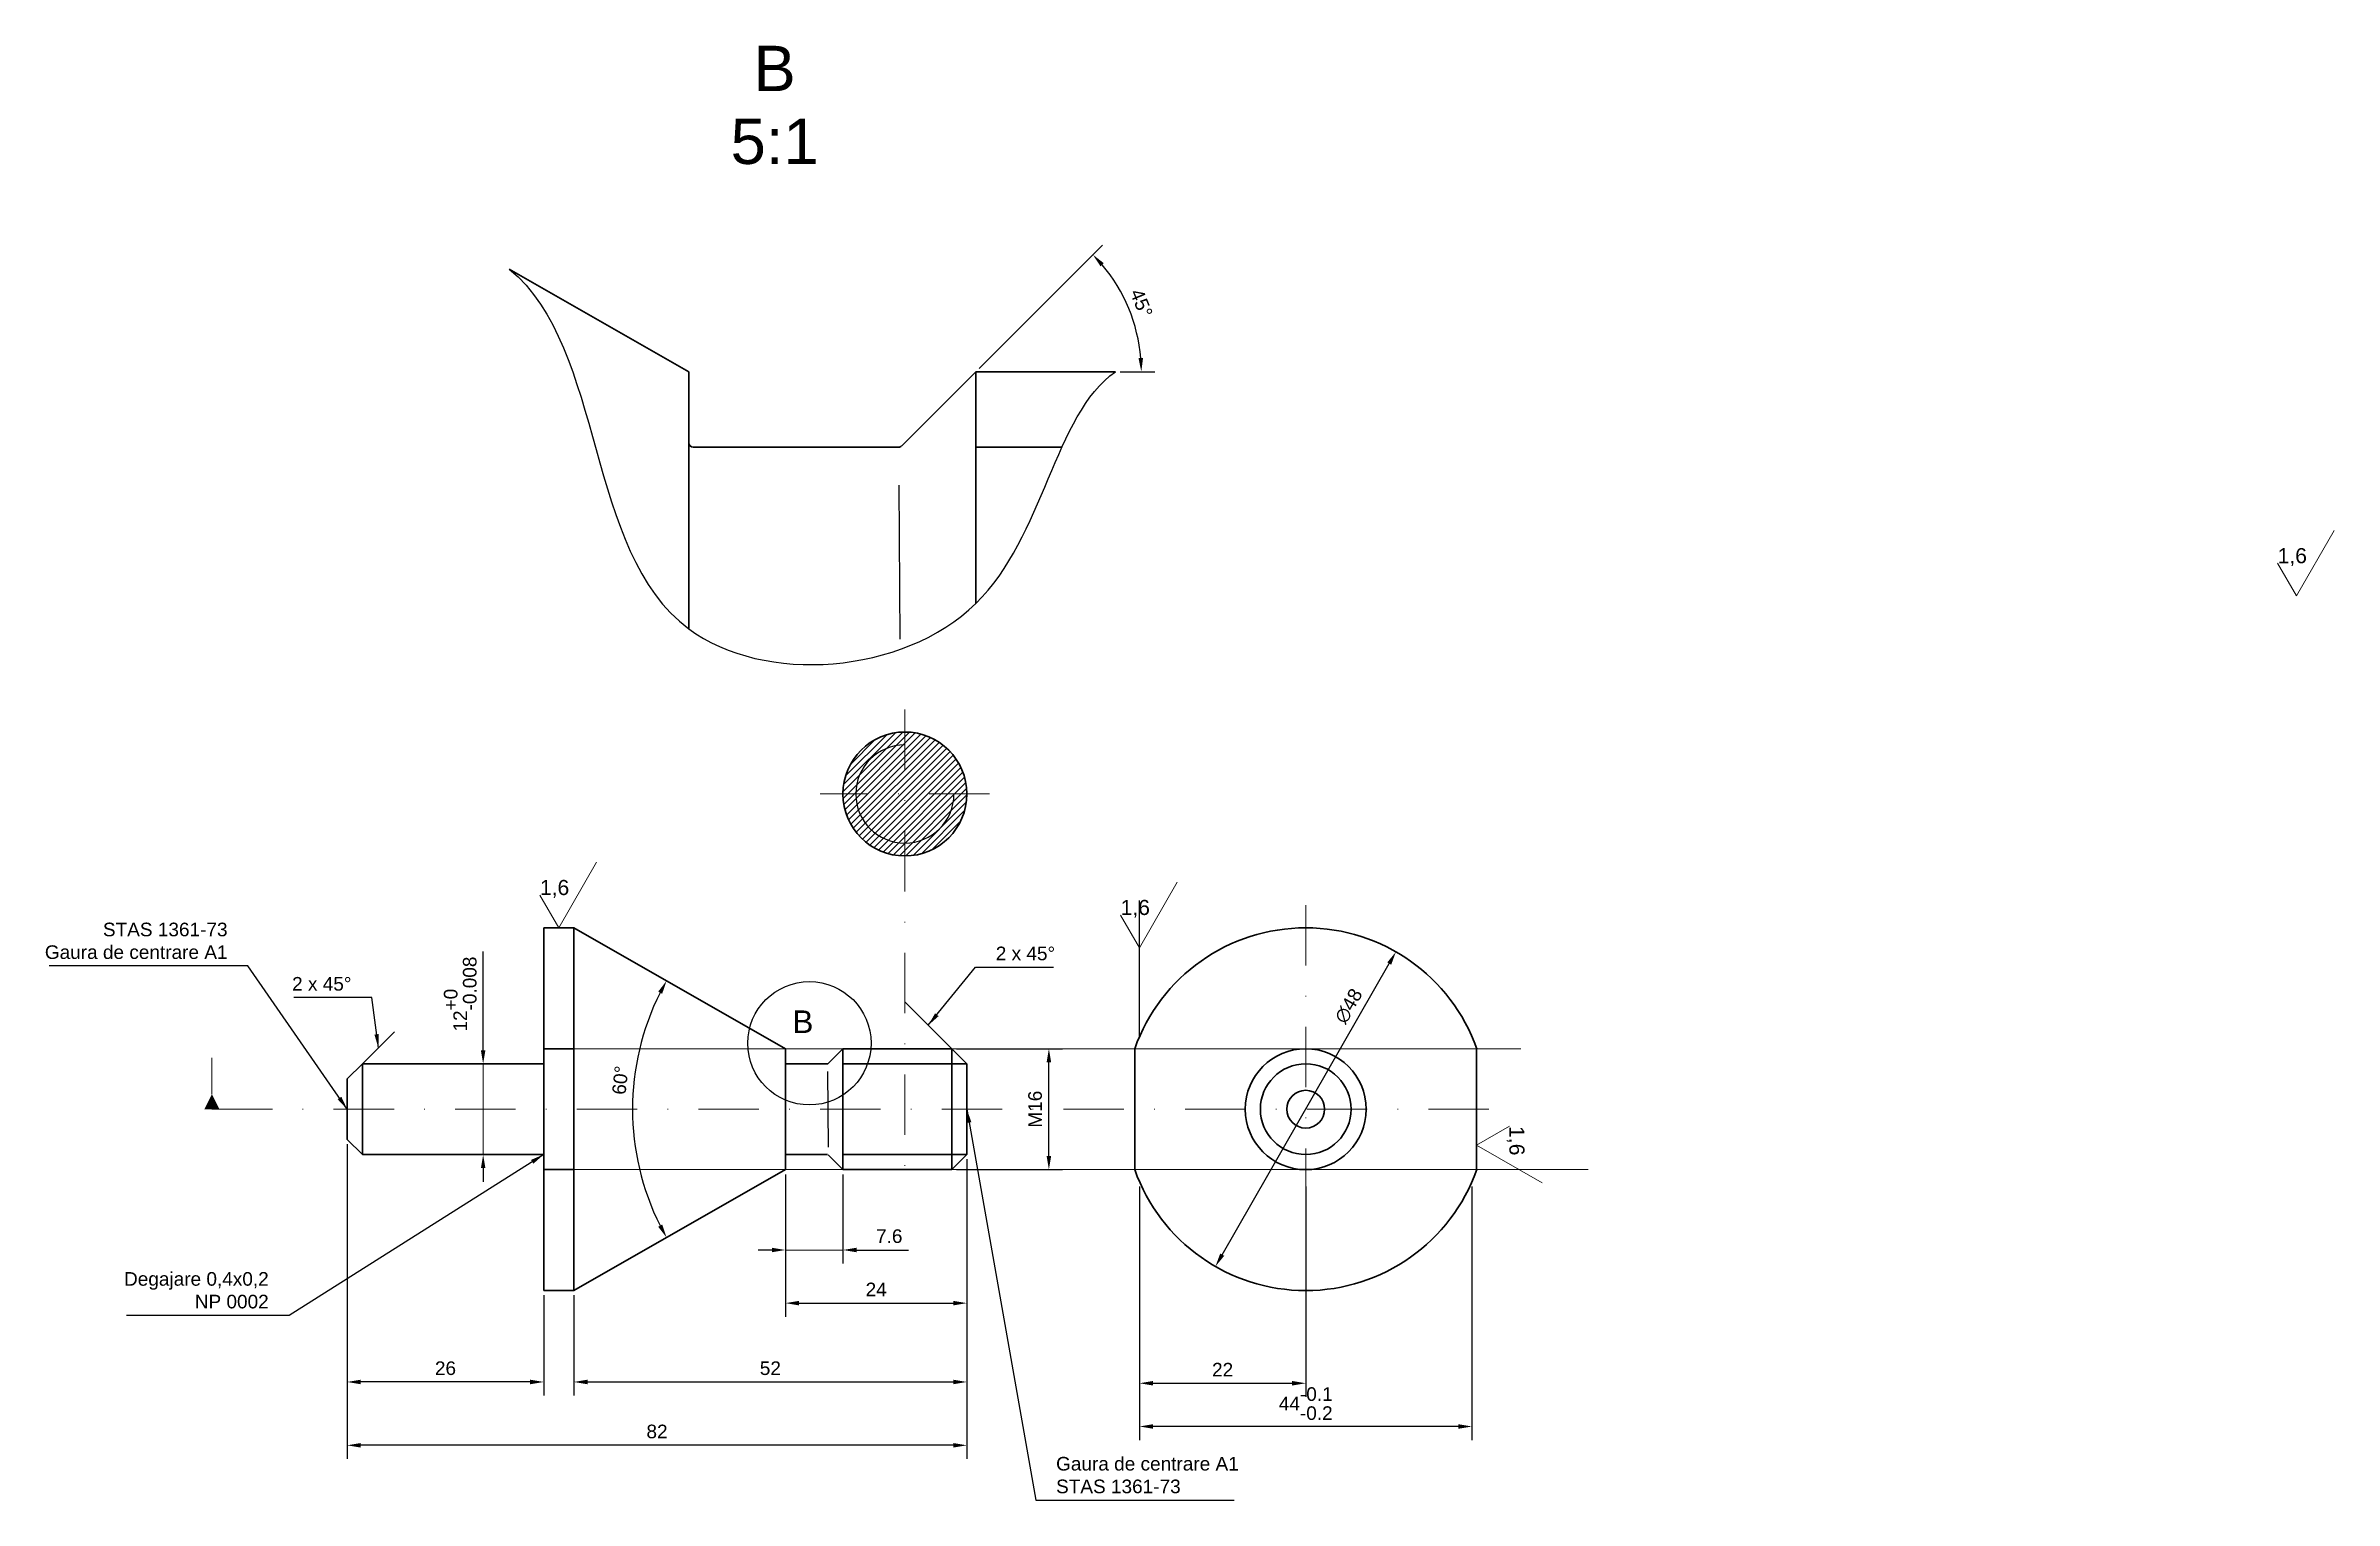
# Model space of a CAD drawing. Header units: inches. Extents: x 43 to 346, y 39 to 232.
import ezdxf
from ezdxf.enums import TextEntityAlignment as Align

# ---------------------------------------------------------------- set-up
doc = ezdxf.new("R2010")
doc.units = ezdxf.units.IN
doc.header["$LTSCALE"] = 8
doc.header["$MEASUREMENT"] = 0
doc.linetypes.add('DASHDOTX2', pattern=[2, 1, -0.5, 0, -0.5])
for name, color, linetype, lineweight in [('axe', 80, 'DASHDOTX2', 0), ('contur', 50, 'Continuous', 30), ('cote', 160, 'Continuous', 0)]:
    doc.layers.add(name, color=color, linetype=linetype, lineweight=lineweight)
doc.styles.get("Standard").update_dxf_attribs({"font": 'arial.ttf'})
doc.dimstyles.get("Standard").update_dxf_attribs({"dimscale": 10, "dimtxt": 0.18, "dimasz": 0.18, "dimexe": 0.18, "dimexo": 0.0625, "dimgap": 0.09, "dimtad": 1, "dimdec": 0, "dimzin": 0, "dimdsep": 46, "dimtxsty": 'Standard', "dimcen": 0.09, "dimadec": 0, "dimazin": 0, "dimtfac": 1, "dimtdec": 0, "dimtofl": 0, "dimtmove": 0, "dimatfit": 0, "dimfxl": 1, "dimtolj": 1, "dimtzin": 0, "dimarcsym": 0})

# ---------------------------------------------------------------- blocks, each defined once
blk = doc.blocks.new('*D2')
at = {"layer": 'cote', "color": 0, "lineweight": -2, "transparency": 16777216}
blk.add_arc((155.36, 91.08), 34.25, 153.2667, 206.7333, dxfattribs=at)
at = {"layer": 'cote', "color": 0, "transparency": 16777216}
for points in [[(124.51, 106.63), (125.04, 106.35), (125.63, 108.07)], [(125.04, 75.82), (124.51, 75.53), (125.63, 74.09)]]:
    blk.add_solid(points, dxfattribs=at)
at = {"layer": 'Defpoints', "color": 0, "transparency": 16777216}
for p in [(113.36, 115.08), (141.36, 99.08), (121.63, 85.19), (141.36, 83.08), (113.36, 67.08)]:
    blk.add_point(p, dxfattribs=at)
at = {"layer": 'cote', "color": 0, "transparency": 16777216, "insert": (119.5, 94.91), "char_height": 1.8, "attachment_point": 5, "rotation": 83.9055}
blk.add_mtext('\\A1;60%%d', dxfattribs=at)
blk = doc.blocks.new('*D3')
at = {"layer": 'cote', "color": 0, "lineweight": -2, "transparency": 16777216}
for p, q in [((83.36, 86.46), (83.36, 53.19)), ((109.36, 66.46), (109.36, 53.19)), ((107.56, 54.99), (85.16, 54.99))]:
    blk.add_line(p, q, dxfattribs=at)
at = {"layer": 'cote', "color": 0, "transparency": 16777216}
for points in [[(85.16, 55.29), (85.16, 54.69), (83.36, 54.99)], [(107.56, 55.29), (107.56, 54.69), (109.36, 54.99)]]:
    blk.add_solid(points, dxfattribs=at)
at = {"layer": 'Defpoints', "color": 0, "transparency": 16777216}
for p in [(83.36, 87.08), (109.36, 67.08), (83.36, 54.99)]:
    blk.add_point(p, dxfattribs=at)
at = {"layer": 'cote', "color": 0, "transparency": 16777216, "insert": (96.36, 56.8), "char_height": 1.8, "attachment_point": 5}
blk.add_mtext('\\A1;26', dxfattribs=at)
blk = doc.blocks.new('*D4')
at = {"layer": 'cote', "color": 0, "lineweight": -2, "transparency": 16777216}
for p, q in [((165.36, 84.46), (165.36, 53.19)), ((113.36, 66.46), (113.36, 53.19)), ((115.16, 54.99), (163.56, 54.99))]:
    blk.add_line(p, q, dxfattribs=at)
at = {"layer": 'cote', "color": 0, "transparency": 16777216}
for points in [[(115.16, 55.29), (115.16, 54.69), (113.36, 54.99)], [(163.56, 55.29), (163.56, 54.69), (165.36, 54.99)]]:
    blk.add_solid(points, dxfattribs=at)
at = {"layer": 'Defpoints', "color": 0, "transparency": 16777216}
for p in [(165.36, 85.08), (113.36, 67.08), (165.36, 54.99)]:
    blk.add_point(p, dxfattribs=at)
at = {"layer": 'cote', "color": 0, "transparency": 16777216, "insert": (139.36, 56.8), "char_height": 1.8, "attachment_point": 5}
blk.add_mtext('\\A1;52', dxfattribs=at)
blk = doc.blocks.new('*D5')
at = {"layer": 'cote', "color": 0, "lineweight": -2, "transparency": 16777216}
for p, q in [((83.36, 86.46), (83.36, 44.81)), ((165.36, 84.46), (165.36, 44.81)), ((163.56, 46.61), (85.16, 46.61))]:
    blk.add_line(p, q, dxfattribs=at)
at = {"layer": 'cote', "color": 0, "transparency": 16777216}
for points in [[(85.16, 46.91), (85.16, 46.31), (83.36, 46.61)], [(163.56, 46.91), (163.56, 46.31), (165.36, 46.61)]]:
    blk.add_solid(points, dxfattribs=at)
at = {"layer": 'Defpoints', "color": 0, "transparency": 16777216}
for p in [(83.36, 87.08), (165.36, 85.08), (83.36, 46.61)]:
    blk.add_point(p, dxfattribs=at)
at = {"layer": 'cote', "color": 0, "transparency": 16777216, "insert": (124.36, 48.43), "char_height": 1.8, "attachment_point": 5}
blk.add_mtext('\\A1;82', dxfattribs=at)
blk = doc.blocks.new('*D6')
at = {"layer": 'cote', "color": 0, "lineweight": -2, "transparency": 16777216}
for p, q in [((141.36, 82.46), (141.36, 63.62)), ((165.36, 84.46), (165.36, 63.62)), ((143.16, 65.42), (163.56, 65.42))]:
    blk.add_line(p, q, dxfattribs=at)
at = {"layer": 'cote', "color": 0, "transparency": 16777216}
for points in [[(143.16, 65.72), (143.16, 65.12), (141.36, 65.42)], [(163.56, 65.72), (163.56, 65.12), (165.36, 65.42)]]:
    blk.add_solid(points, dxfattribs=at)
at = {"layer": 'Defpoints', "color": 0, "transparency": 16777216}
for p in [(165.36, 85.08), (141.36, 83.08), (165.36, 65.42)]:
    blk.add_point(p, dxfattribs=at)
at = {"layer": 'cote', "color": 0, "transparency": 16777216, "insert": (153.36, 67.23), "char_height": 1.8, "attachment_point": 5}
blk.add_mtext('\\A1;24', dxfattribs=at)
blk = doc.blocks.new('*D7')
at = {"layer": 'cote', "color": 0, "lineweight": -2, "transparency": 16777216}
for p, q in [((163.99, 99.08), (178.02, 99.08)), ((176.22, 84.88), (176.22, 97.28)), ((163.99, 83.08), (178.02, 83.08))]:
    blk.add_line(p, q, dxfattribs=at)
at = {"layer": 'cote', "color": 0, "transparency": 16777216}
for points in [[(175.92, 97.28), (176.52, 97.28), (176.22, 99.08)], [(175.92, 84.88), (176.52, 84.88), (176.22, 83.08)]]:
    blk.add_solid(points, dxfattribs=at)
at = {"layer": 'Defpoints', "color": 0, "transparency": 16777216}
for p in [(163.36, 99.08), (176.22, 99.08), (163.36, 83.08)]:
    blk.add_point(p, dxfattribs=at)
at = {"layer": 'cote', "color": 0, "transparency": 16777216, "insert": (174.4, 91.08), "char_height": 1.8, "attachment_point": 5, "rotation": 90}
blk.add_mtext('\\A1;M16', dxfattribs=at)
blk = doc.blocks.new('*D8')
at = {"layer": 'cote', "color": 0, "lineweight": -2, "transparency": 16777216}
for p, q in [((188.21, 80.87), (188.21, 53.02)), ((210.21, 80.87), (210.21, 53.02)), ((190.01, 54.82), (208.41, 54.82))]:
    blk.add_line(p, q, dxfattribs=at)
at = {"layer": 'cote', "color": 0, "transparency": 16777216}
for points in [[(190.01, 55.12), (190.01, 54.52), (188.21, 54.82)], [(208.41, 55.12), (208.41, 54.52), (210.21, 54.82)]]:
    blk.add_solid(points, dxfattribs=at)
at = {"layer": 'Defpoints', "color": 0, "transparency": 16777216}
for p in [(188.21, 81.49), (210.21, 81.49), (210.21, 54.82)]:
    blk.add_point(p, dxfattribs=at)
at = {"layer": 'cote', "color": 0, "transparency": 16777216, "insert": (199.21, 56.62), "char_height": 1.8, "attachment_point": 5}
blk.add_mtext('\\A1;22', dxfattribs=at)
blk = doc.blocks.new('*D9')
at = {"layer": 'cote', "color": 0, "lineweight": -2, "transparency": 16777216}
for p, q in [((188.21, 80.87), (188.21, 47.3)), ((232.21, 80.87), (232.21, 47.3)), ((230.41, 49.1), (190.01, 49.1))]:
    blk.add_line(p, q, dxfattribs=at)
at = {"layer": 'cote', "color": 0, "transparency": 16777216}
for points in [[(190.01, 49.4), (190.01, 48.8), (188.21, 49.1)], [(230.41, 49.4), (230.41, 48.8), (232.21, 49.1)]]:
    blk.add_solid(points, dxfattribs=at)
at = {"layer": 'Defpoints', "color": 0, "transparency": 16777216}
for p in [(188.21, 81.49), (232.21, 81.49), (188.21, 49.1)]:
    blk.add_point(p, dxfattribs=at)
at = {"layer": 'cote', "color": 0, "transparency": 16777216, "insert": (210.21, 52.13), "char_height": 1.8, "attachment_point": 5}
blk.add_mtext('\\A1;44\\S-0.1^ -0.2;', dxfattribs=at)
blk = doc.blocks.new('*D11')
at = {"layer": 'cote', "color": 0, "lineweight": -2, "transparency": 16777216}
for p, q in [((167, 189.09), (183.31, 205.4)), ((185.65, 188.65), (190.25, 188.65))]:
    blk.add_line(p, q, dxfattribs=at)
blk.add_arc((166.56, 188.65), 21.89, 4.7131, 40.2869, dxfattribs=at)
at = {"layer": 'cote', "color": 0, "transparency": 16777216}
for points in [[(183.04, 202.6), (183.48, 203.01), (182.04, 204.13)], [(188.68, 190.46), (188.08, 190.44), (188.45, 188.65)]]:
    blk.add_solid(points, dxfattribs=at)
at = {"layer": 'Defpoints', "color": 0, "transparency": 16777216}
for p in [(187.7, 194.32), (166.56, 188.65), (166.56, 188.65), (185.02, 188.65), (156.74, 178.83)]:
    blk.add_point(p, dxfattribs=at)
at = {"layer": 'cote', "color": 0, "transparency": 16777216, "insert": (188.46, 197.72), "char_height": 1.8, "attachment_point": 5, "rotation": 292.5}
blk.add_mtext('\\A1;45°', dxfattribs=at)
blk = doc.blocks.new('*D12')
at = {"layer": 'cote', "color": 0, "lineweight": -2, "transparency": 16777216}
for p, q in [((101.35, 98.88), (101.35, 111.95)), ((108.74, 97.08), (99.55, 97.08)), ((108.74, 85.08), (99.55, 85.08)), ((101.35, 83.28), (101.35, 81.48))]:
    blk.add_line(p, q, dxfattribs=at)
at = {"layer": 'cote', "color": 0, "transparency": 16777216}
for points in [[(101.05, 98.88), (101.65, 98.88), (101.35, 97.08)], [(101.05, 83.28), (101.65, 83.28), (101.35, 85.08)]]:
    blk.add_solid(points, dxfattribs=at)
at = {"layer": 'Defpoints', "color": 0, "transparency": 16777216}
for p in [(109.36, 97.08), (101.35, 85.08), (109.36, 85.08)]:
    blk.add_point(p, dxfattribs=at)
at = {"layer": 'cote', "color": 0, "transparency": 16777216, "insert": (98.31, 106.31), "char_height": 1.8, "attachment_point": 5, "rotation": 90}
blk.add_mtext('\\A1;12\\S+0^ -0.008;', dxfattribs=at)
blk = doc.blocks.new('*D14')
at = {"layer": 'cote', "color": 0, "lineweight": -2, "transparency": 16777216}
for p, q in [((141.36, 82.46), (141.36, 70.65)), ((148.96, 82.46), (148.96, 70.65)), ((139.56, 72.45), (137.76, 72.45)), ((150.76, 72.45), (157.62, 72.45))]:
    blk.add_line(p, q, dxfattribs=at)
at = {"layer": 'cote', "color": 0, "transparency": 16777216}
for points in [[(139.56, 72.75), (139.56, 72.15), (141.36, 72.45)], [(150.76, 72.75), (150.76, 72.15), (148.96, 72.45)]]:
    blk.add_solid(points, dxfattribs=at)
at = {"layer": 'Defpoints', "color": 0, "transparency": 16777216}
for p in [(141.36, 83.08), (148.96, 83.08), (148.96, 72.45)]:
    blk.add_point(p, dxfattribs=at)
at = {"layer": 'cote', "color": 0, "transparency": 16777216, "insert": (155.09, 74.27), "char_height": 1.8, "attachment_point": 5}
blk.add_mtext('\\A1;7.6', dxfattribs=at)
blk = doc.blocks.new('Rugozitate')
at = {"layer": 'cote'}
for q in [(5, 8.66), (-2.5, 4.33)]:
    blk.add_line((0, 0), q, dxfattribs=at)
blk = doc.blocks.new('Rugozitatebuna')
at = {"layer": 'cote'}
blk.add_blockref('Rugozitate', (341.33, 158.98), dxfattribs=at)
blk.add_text('1,6', height=2, dxfattribs=at).set_placement((338.83, 163.31))
blk = doc.blocks.new('rug')
at = {"layer": 'cote'}
blk.add_blockref('Rugozitatebuna', (-341.33, -158.98), dxfattribs=at)
blk = doc.blocks.new('*D18')
at = {"layer": 'cote', "color": 0, "lineweight": -2, "transparency": 16777216}
blk.add_line((199.15, 71.83), (221.26, 110.34), dxfattribs=at)
at = {"layer": 'cote', "color": 0, "transparency": 16777216}
for points in [[(221, 110.49), (221.52, 110.19), (222.15, 111.9)], [(198.89, 71.98), (199.42, 71.68), (198.26, 70.27)]]:
    blk.add_solid(points, dxfattribs=at)
at = {"layer": 'Defpoints', "color": 0, "transparency": 16777216}
for p in [(222.15, 111.9), (198.26, 70.27)]:
    blk.add_point(p, dxfattribs=at)
at = {"layer": 'cote', "color": 0, "transparency": 16777216, "insert": (215.89, 104.73), "char_height": 1.8, "attachment_point": 5, "rotation": 60.1436}
blk.add_mtext('\\A1;∅48', dxfattribs=at)

msp = doc.modelspace()

# ---------------------------------------------------------------- hatches: boundary and pattern name
at = {"layer": 'cote', "true_color": 0x000000}
h = msp.add_hatch(dxfattribs=at)
h.set_pattern_fill('ANSI31', color=18, scale=5)
h.paths.add_polyline_path([(157.16, 140.98), (157.16, 132.78), (165.36, 132.78, 0.414214)])
h.paths.add_polyline_path([(157.16, 139.28, 0.414214), (150.66, 132.78), (157.16, 132.78)], flags=17)
h.paths.add_polyline_path([(157.16, 139.28), (157.16, 140.98, 0.414214), (148.96, 132.78), (150.66, 132.78, -0.414214)])
h.paths.add_polyline_path([(150.66, 132.78), (148.96, 132.78, 0.414214), (157.16, 124.58), (157.16, 126.28, -0.414214)])
h.paths.add_polyline_path([(157.16, 132.78), (150.66, 132.78, 0.414214), (157.16, 126.28)], flags=17)
h.paths.add_polyline_path([(163.66, 132.78), (157.16, 132.78), (157.16, 126.28, 0.414214)], flags=17)
h.paths.add_polyline_path([(165.36, 132.78), (163.66, 132.78, -0.414214), (157.16, 126.28), (157.16, 124.58, 0.414214)])

# ---------------------------------------------------------------- linework, layer by layer
for p, q in [((156.35, 173.65), (156.49, 153.27)), ((188.21, 100.67), (188.21, 118.69)), ((163.36, 99.08), (157.16, 105.28)), ((146.92, 96.08), (146.99, 86.05))]:
    msp.add_line(p, q)
msp.add_circle((144.53, 99.8), 8.16)
msp.add_arc((157.16, 132.78), 6.5, 90, 0)
msp.add_open_spline([(104.81, 202.22), (117.59, 191.8), (112.72, 145.52), (174.23, 149.74), (176.9, 182.9), (185.02, 188.65)], degree=3, knots=[19.084011, 19.084011, 19.084011, 19.084011, 72.2857, 110.435, 146.223489, 146.223489, 146.223489, 146.223489])
at = {"layer": 'axe'}
for p, q in [((157.16, 143.98), (157.16, 80.08)), ((168.36, 132.78), (145.96, 132.78)), ((210.21, 118.08), (210.21, 64.08)), ((65.45, 91.08), (235.21, 91.08))]:
    msp.add_line(p, q, dxfattribs=at)
at = {"layer": 'contur'}
for p, q in [((128.56, 188.65), (104.81, 202.22)), ((128.56, 188.65), (128.56, 179.25)), ((128.56, 188.65), (128.56, 154.62)), ((166.56, 188.65), (156.74, 178.83)), ((185.02, 188.65), (166.56, 188.65)), ((166.56, 188.65), (166.56, 157.99)), ((129.16, 178.65), (156.31, 178.65)), ((177.95, 178.65), (166.56, 178.65)), ((109.36, 115.08), (109.36, 67.08)), ((109.36, 115.08), (109.36, 67.08)), ((113.36, 115.08), (109.36, 115.08)), ((113.36, 115.08), (113.36, 67.08)), ((113.36, 115.08), (113.36, 67.08)), ((113.36, 115.08), (113.36, 99.08)), ((141.36, 99.08), (113.36, 115.08)), ((85.36, 97.08), (83.36, 95.08)), ((85.36, 97.08), (109.36, 97.08)), ((85.36, 97.08), (85.36, 85.08)), ((113.36, 99.08), (109.36, 99.08)), ((141.36, 99.08), (141.36, 97.2)), ((141.36, 99.08), (141.36, 83.08)), ((141.48, 97.08), (146.91, 97.08)), ((148.96, 99.08), (147, 97.12)), ((163.36, 99.08), (148.96, 99.08)), ((148.96, 99.08), (148.96, 83.08)), ((165.36, 97.08), (148.96, 97.08)), ((163.36, 99.08), (165.36, 97.08)), ((163.36, 99.08), (163.36, 83.08)), ((165.36, 97.08), (165.36, 85.08)), ((187.58, 99.08), (187.58, 83.08)), ((232.83, 99.08), (232.83, 83.08)), ((83.36, 95.08), (83.36, 87.08)), ((85.36, 85.08), (83.36, 87.08)), ((109.36, 85.08), (85.36, 85.08)), ((141.36, 85.08), (146.91, 85.08)), ((148.96, 83.08), (147, 85.05)), ((165.36, 85.08), (148.96, 85.08)), ((165.36, 85.08), (163.36, 83.08)), ((113.36, 83.08), (109.36, 83.08)), ((141.36, 83.08), (113.36, 67.08)), ((163.36, 83.08), (148.96, 83.08)), ((109.36, 67.08), (113.36, 67.08))]:
    msp.add_line(p, q, dxfattribs=at)
for centre, radius in [((157.16, 132.78), 8.2), ((210.21, 91.08), 8), ((210.21, 91.08), 6), ((210.21, 91.08), 2.5)]:
    msp.add_circle(centre, radius, dxfattribs=at)
for centre, radius, start, end in [((129.16, 179.25), 0.6, 180, 270), ((156.31, 179.25), 0.6, 270, 315), ((210.21, 91.08), 24, 19.4712, 160.5288), ((141.48, 97.2), 0.12, 180, 270), ((146.91, 97.2), 0.12, 270, 315), ((210.21, 91.08), 24, 199.4712, 340.5288)]:
    msp.add_arc(centre, radius, start, end, dxfattribs=at)
at = {"layer": 'cote'}
for p, q in [((85.36, 97.08), (89.61, 101.33)), ((65.45, 93.08), (65.45, 97.89)), ((101.35, 97.08), (101.35, 85.08)), ((113.36, 99.08), (238.69, 99.08)), ((113.36, 83.08), (247.59, 83.08)), ((148.96, 72.45), (141.36, 72.45))]:
    msp.add_line(p, q, dxfattribs=at)
msp.add_lwpolyline([(65.45, 91.08, 2, 0, 0), (65.45, 93.08, 0, 0, 0)], format="xyseb", dxfattribs=at)

# ---------------------------------------------------------------- block references
for p in [(341.33, 158.98), (111.36, 115.08), (188.21, 112.44)]:
    msp.add_blockref('rug', p, dxfattribs=at)
at = {"layer": 'cote', "rotation": 270}
msp.add_blockref('rug', (232.83, 86.34), dxfattribs=at)

# ---------------------------------------------------------------- texts
at = {"layer": 'cote'}
for s, p in [('B', (139.92, 225.77)), ('5:1', (139.92, 216.13))]:
    msp.add_text(s, height=6, dxfattribs=at).set_placement(p, align=Align.CENTER)
msp.add_text('B', height=3, dxfattribs=at).set_placement((142.26, 101.15))
at = {"layer": 'cote', "char_height": 1.8}
for s, insert, attachment_point in [('\\A1;STAS 1361-73\\PGaura de centrare A1', (67.52, 110.93), 9), ('\\A1;2 x 45%%d', (169.19, 110.76), 7), ('\\A1;2 x 45%%d', (83.92, 106.74), 9), ('\\A1;Degajare 0,4x0,2\\PNP 0002', (72.97, 64.7), 9), ('\\A1;Gaura de centrare A1\\PSTAS 1361-73', (177.17, 40.25), 7)]:
    msp.add_mtext(s, dxfattribs=dict(at, insert=insert, attachment_point=attachment_point))

# ---------------------------------------------------------------- dimensions: what is measured, and where the dimension line sits
at = {"layer": 'cote'}
dim = msp.add_angular_dim_2l(base=(187.7, 194.32), line1=((166.56, 188.65), (156.74, 178.83)), line2=((185.02, 188.65), (166.56, 188.65)), dimstyle='Standard', dxfattribs=at)
dim.commit()
dim.dimension.update_dxf_attribs({"geometry": '*D11', "text_midpoint": (188.46, 197.72)})
dim = msp.add_linear_dim(base=(101.35, 85.08), p1=(109.36, 97.08), p2=(109.36, 85.08), angle=90, dimstyle='Standard', override={"dimtol": 1, "dimtm": 0.008, "dimtdec": 4, "dimtzin": 8}, dxfattribs=at)
dim.commit()
dim.dimension.update_dxf_attribs({"geometry": '*D12', "text_midpoint": (101.35, 106.31), "dimtype": 160})
dim = msp.add_angular_dim_2l(base=(121.63, 85.19), line1=((141.36, 83.08), (113.36, 67.08)), line2=((141.36, 99.08), (113.36, 115.08)), text='60%%d', dimstyle='Standard', dxfattribs=at)
dim.commit()
dim.dimension.update_dxf_attribs({"geometry": '*D2', "text_midpoint": (121.31, 94.72), "dimtype": 162})
dim = msp.add_diameter_dim_2p(p1=(198.26, 70.27), p2=(222.15, 111.9), dimstyle='Standard', dxfattribs=at)
dim.commit()
dim.dimension.update_dxf_attribs({"geometry": '*D18', "text_midpoint": (217.51, 103.8), "dimtype": 163})
dim = msp.add_linear_dim(base=(176.22, 99.08), p1=(163.36, 83.08), p2=(163.36, 99.08), angle=90, text='M16', dimstyle='Standard', dxfattribs=at)
dim.commit()
dim.dimension.update_dxf_attribs({"geometry": '*D7', "text_midpoint": (174.4, 91.08)})
for base, p1, p2, picture, middle in [((83.36, 54.99), (109.36, 67.08), (83.36, 87.08), '*D3', (96.36, 56.8)), ((83.36, 46.61), (165.36, 85.08), (83.36, 87.08), '*D5', (124.36, 48.43)), ((165.36, 54.99), (113.36, 67.08), (165.36, 85.08), '*D4', (139.36, 56.8)), ((165.36, 65.42), (141.36, 83.08), (165.36, 85.08), '*D6', (153.36, 67.23)), ((210.21, 54.82), (188.21, 81.49), (210.21, 81.49), '*D8', (199.21, 56.62))]:
    dim = msp.add_linear_dim(base=base, p1=p1, p2=p2, dimstyle='Standard', dxfattribs=at)
    dim.commit()
    dim.dimension.update_dxf_attribs({"geometry": picture, "text_midpoint": middle})
dim = msp.add_linear_dim(base=(148.96, 72.45), p1=(141.36, 83.08), p2=(148.96, 83.08), text='7.6', dimstyle='Standard', dxfattribs=at)
dim.commit()
dim.dimension.update_dxf_attribs({"geometry": '*D14', "text_midpoint": (155.09, 72.45), "dimtype": 160})
dim = msp.add_linear_dim(base=(188.21, 49.1), p1=(232.21, 81.49), p2=(188.21, 81.49), dimstyle='Standard', override={"dimgap": 0.09, "dimtol": 1, "dimlim": 0, "dimtp": -0.1, "dimtm": 0.2, "dimtdec": 1}, dxfattribs=at)
dim.commit()
dim.dimension.update_dxf_attribs({"geometry": '*D9', "text_midpoint": (210.21, 52.13)})

# ---------------------------------------------------------------- leaders
at = {"layer": 'cote', "annotation_type": 0, "has_hookline": 1}
for points, hookline_direction, text_width in [([(83.36, 91.08), (70.22, 110.03), (68.42, 110.03)], 1, 23.59), ([(160.26, 102.18), (166.49, 109.86), (168.29, 109.86)], 0, 7.62), ([(87.48, 99.2), (86.62, 105.84), (84.82, 105.84)], 1, 7.62), ([(165.36, 91.08), (174.47, 39.35), (176.27, 39.35)], 0, 23.59), ([(109.36, 85.08), (75.67, 63.8), (73.87, 63.8)], 1, 18.83)]:
    msp.add_leader(points, dimstyle='Standard', dxfattribs=dict(at, hookline_direction=hookline_direction, text_width=text_width))

doc.saveas('drawing.dxf')
